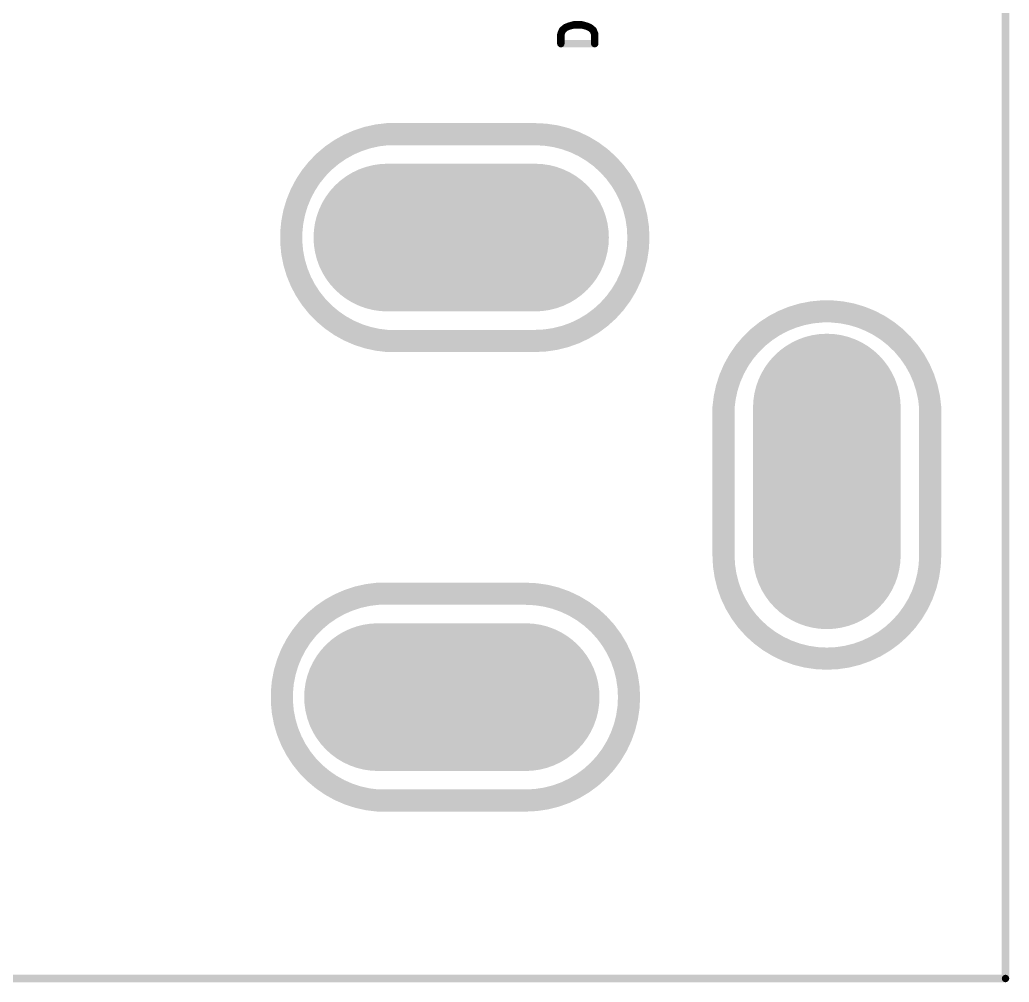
# Model space of a CAD drawing. Extents: x 100 to 134.1, y 89.8 to 141.6.
# Drawn here: x 120.65 to 134.05, y 99.95 to 112.98 of the extents above; entities that cross this region are included whole.
import ezdxf

# ---------------------------------------------------------------- set-up
doc = ezdxf.new("R2010")
doc.units = 0
doc.layers.get('0').update_dxf_attribs({"linetype": 'CONTINUOUS'})
doc.layers.add('MASK-BOTTOM_PHO', color=5, linetype='CONTINUOUS')
doc.layers.add('SILK-BOTTOM_PHO', color=14, linetype='CONTINUOUS')

# ---------------------------------------------------------------- blocks, each defined once
blk = doc.blocks.new('ROUND_1')
at = {"const_width": 0.050038}
blk.add_lwpolyline([(-0.025018, 0, 1), (0.025018, 0, 1)], format="xyb", close=True, dxfattribs=at)
blk = doc.blocks.new('ROUND_123')
at = {"const_width": 0.999998}
blk.add_lwpolyline([(-0.499998, 0, 1), (0.499998, 0, 1)], format="xyb", close=True, dxfattribs=at)
blk = doc.blocks.new('ROUND_19')
at = {"const_width": 0.149986}
blk.add_lwpolyline([(-0.074994, 0, 1), (0.074994, 0, 1)], format="xyb", close=True, dxfattribs=at)

msp = doc.modelspace()

# ---------------------------------------------------------------- linework, layer by layer
at = {"layer": 'MASK-BOTTOM_PHO'}
for points, const_width in [([(133.999986, 100.000054), (133.999986, 141.500098)], 0.100076), ([(127.627126, 110.033054), (125.626876, 110.033054)], 1.999996), ([(131.579874, 107.731052), (131.579874, 105.731056)], 1.999996), ([(127.500126, 103.810054), (125.499876, 103.810054)], 1.999996), ([(100.000054, 100.000054), (133.999986, 100.000054)], 0.100076)]:
    msp.add_lwpolyline(points, dxfattribs=dict(at, const_width=const_width))
at = {"layer": 'SILK-BOTTOM_PHO'}
for points, const_width in [([(133.999986, 100.000054), (133.999986, 141.500098)], 0.100076), ([(127.998474, 112.841024), (127.97663, 112.786414)], 0.100076), ([(128.042162, 112.877346), (127.998474, 112.841024)], 0.100076), ([(128.08585, 112.89538), (128.042162, 112.877346)], 0.100076), ([(128.151636, 112.913668), (128.08585, 112.89538)], 0.100076), ([(128.260856, 112.913668), (128.151636, 112.913668)], 0.100076), ([(128.326642, 112.89538), (128.260856, 112.913668)], 0.100076), ([(128.37033, 112.877346), (128.326642, 112.89538)], 0.100076), ([(128.414018, 112.841024), (128.37033, 112.877346)], 0.100076), ([(128.435862, 112.786414), (128.414018, 112.841024)], 0.100076), ([(127.97663, 112.786414), (127.97663, 112.65916)], 0.100076), ([(128.435862, 112.65916), (128.435862, 112.786414)], 0.100076), ([(128.435862, 112.65916), (127.97663, 112.65916)], 0.100076), ([(125.626876, 111.433102), (126.626874, 111.433102)], 0.299974), ([(126.626874, 111.433102), (127.627126, 111.433102)], 0.299974), ([(127.627126, 108.633006), (125.626876, 108.633006)], 0.299974), ([(130.18008, 105.731056), (130.18008, 107.731052)], 0.299974), ([(132.979922, 107.731052), (132.979922, 106.731054)], 0.299974), ([(132.979922, 106.731054), (132.979922, 105.731056)], 0.299974), ([(125.499876, 105.210102), (126.499874, 105.210102)], 0.299974), ([(126.499874, 105.210102), (127.500126, 105.210102)], 0.299974), ([(127.500126, 102.410006), (125.499876, 102.410006)], 0.299974), ([(100.000054, 100.000054), (133.999986, 100.000054)], 0.100076)]:
    msp.add_lwpolyline(points, dxfattribs=dict(at, const_width=const_width))
at = {"layer": 'SILK-BOTTOM_PHO', "const_width": 0.299974}
for points in [[(125.626622, 111.432848, 0.9308966), (125.626622, 108.633006)], [(127.627126, 108.633006, 1), (127.627126, 111.433102)], [(132.979922, 107.731306, 0.9308966), (130.18008, 107.731306)], [(130.18008, 105.731056, 1), (132.979922, 105.731056)], [(125.499622, 105.209848, 0.9308966), (125.499622, 102.410006)], [(127.500126, 102.410006, 1), (127.500126, 105.210102)]]:
    msp.add_lwpolyline(points, format="xyb", dxfattribs=at)

# ---------------------------------------------------------------- block references
at = {"layer": 'MASK-BOTTOM_PHO'}
for name, p in [('ROUND_123', (125.626876, 110.033054)), ('ROUND_123', (127.627126, 110.033054)), ('ROUND_123', (131.579874, 107.731052)), ('ROUND_123', (131.579874, 105.731056)), ('ROUND_123', (125.499876, 103.810054)), ('ROUND_123', (127.500126, 103.810054)), ('ROUND_1', (133.999986, 100.000054))]:
    msp.add_blockref(name, p, dxfattribs=at)
at = {"layer": 'SILK-BOTTOM_PHO'}
for name, p in [('ROUND_1', (127.998474, 112.841024)), ('ROUND_1', (128.042162, 112.877346)), ('ROUND_1', (128.08585, 112.89538)), ('ROUND_1', (128.151636, 112.913668)), ('ROUND_1', (128.260856, 112.913668)), ('ROUND_1', (128.326642, 112.89538)), ('ROUND_1', (128.37033, 112.877346)), ('ROUND_1', (128.414018, 112.841024)), ('ROUND_1', (127.97663, 112.786414)), ('ROUND_1', (128.435862, 112.786414)), ('ROUND_1', (127.97663, 112.65916)), ('ROUND_1', (127.97663, 112.65916)), ('ROUND_1', (128.435862, 112.65916)), ('ROUND_1', (128.435862, 112.65916)), ('ROUND_19', (125.626622, 111.432848)), ('ROUND_19', (125.626876, 111.433102)), ('ROUND_19', (126.626874, 111.433102)), ('ROUND_19', (126.626874, 111.433102)), ('ROUND_19', (127.627126, 111.433102)), ('ROUND_19', (127.627126, 111.433102)), ('ROUND_19', (125.626622, 108.633006)), ('ROUND_19', (125.626876, 108.633006)), ('ROUND_19', (127.627126, 108.633006)), ('ROUND_19', (127.627126, 108.633006)), ('ROUND_19', (130.18008, 107.731306)), ('ROUND_19', (130.18008, 107.731052)), ('ROUND_19', (132.979922, 107.731306)), ('ROUND_19', (132.979922, 107.731052)), ('ROUND_19', (132.979922, 106.731054)), ('ROUND_19', (132.979922, 106.731054)), ('ROUND_19', (130.18008, 105.731056)), ('ROUND_19', (130.18008, 105.731056)), ('ROUND_19', (132.979922, 105.731056)), ('ROUND_19', (132.979922, 105.731056)), ('ROUND_19', (125.499622, 105.209848)), ('ROUND_19', (125.499876, 105.210102)), ('ROUND_19', (126.499874, 105.210102)), ('ROUND_19', (126.499874, 105.210102)), ('ROUND_19', (127.500126, 105.210102)), ('ROUND_19', (127.500126, 105.210102)), ('ROUND_19', (125.499622, 102.410006)), ('ROUND_19', (125.499876, 102.410006)), ('ROUND_19', (127.500126, 102.410006)), ('ROUND_19', (127.500126, 102.410006)), ('ROUND_1', (133.999986, 100.000054))]:
    msp.add_blockref(name, p, dxfattribs=at)

doc.saveas('drawing.dxf')
